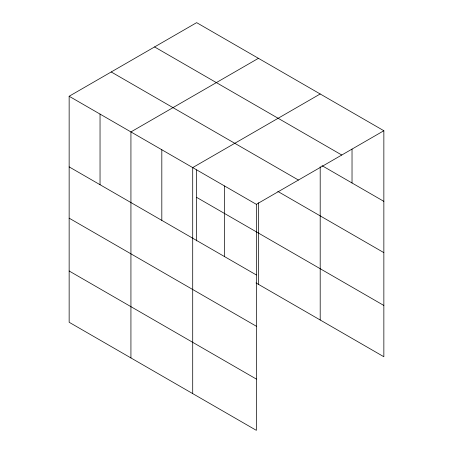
<?xml version="1.0" encoding="UTF-8"?>
<svg xmlns="http://www.w3.org/2000/svg" width="453" height="453" viewBox="0 0 453 453"><rect width="100%" height="100%" fill="white"/><g stroke="black" fill="none" stroke-linecap="round" stroke-linejoin="round"><path stroke-width="0.68" d="M256.353 326.239L256.353 204.337L69.15 96.257L69.15 322.27L256.353 430.35L256.353 326.239L69.15 218.165M320.197 166.715L320.197 319.994M256.002 282.927L383.85 356.743L383.85 130.73L196.647 22.65L69.15 96.257M258.425 58.318L130.928 131.925L130.928 357.938M320.197 93.981L192.706 167.593L192.706 393.6M256.353 204.337L383.85 130.73M154.575 46.942L341.772 155.022M322.038 165.668L383.85 201.359M111.228 71.97L298.425 180.045M277.802 191.409L383.85 252.632M196.647 197.383L383.85 305.464M69.15 166.885L256.353 274.965M69.15 270.996L256.353 379.07M352.026 149.082L352.026 182.984M258.425 202.763L258.425 284.325M224.529 185.962L224.529 256.591M196.647 169.915L196.647 240.934M161.817 149.756L161.817 220.385M100.039 114.094L100.039 184.716"/></g></svg>
